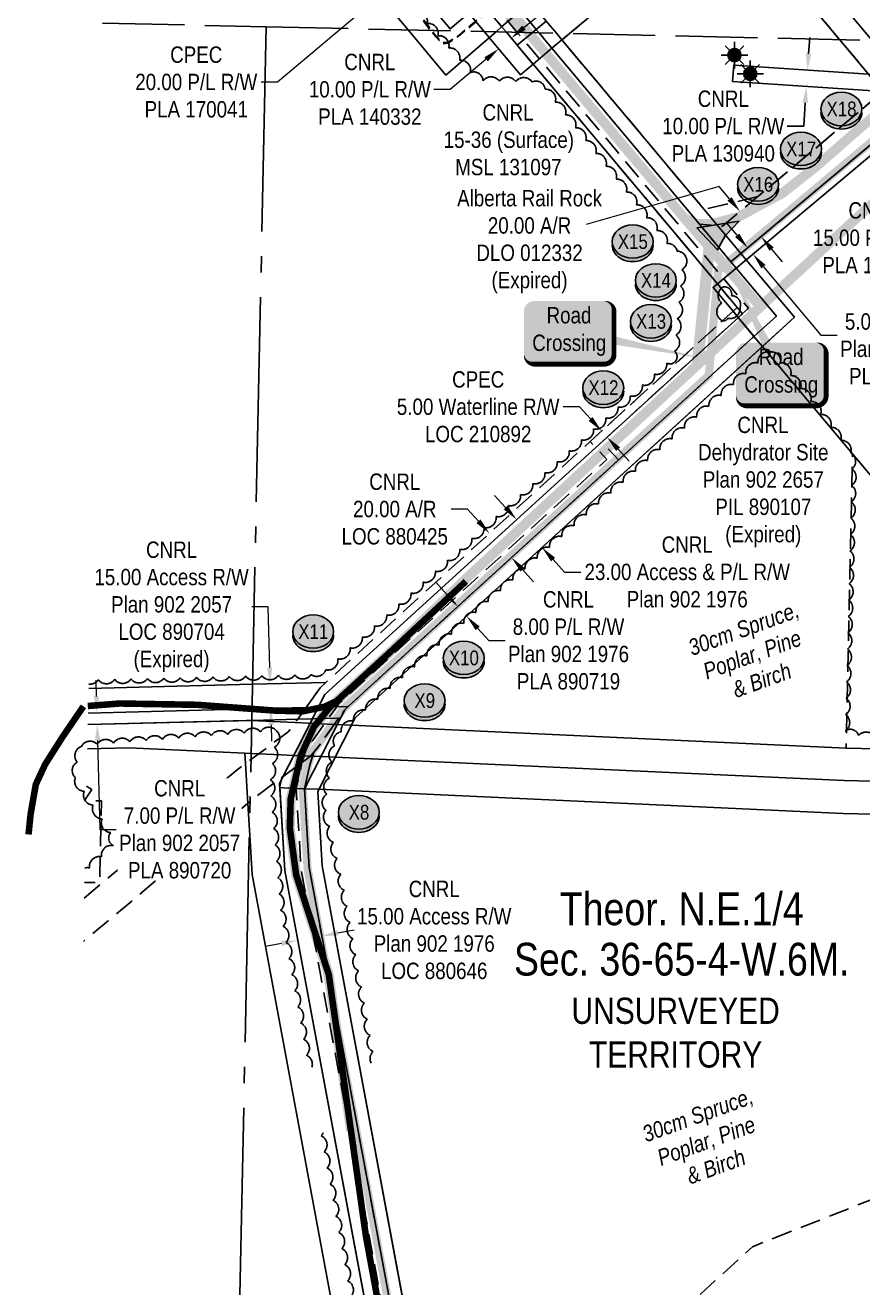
# Model space of a CAD drawing. Extents: x 405326 to 424052, y 6044755 to 6062236.
# Drawn here: x 405326 to 405837, y 6058960 to 6059730 of the extents above; entities that cross this region are included whole.
import ezdxf
from ezdxf.enums import TextEntityAlignment as Align

# ---------------------------------------------------------------- set-up
doc = ezdxf.new("R2010")
doc.units = 0
doc.header["$LTSCALE"] = 5
for name, pattern in [('0', [1, 1, 0]), ('foc-ACCESSROAD', [3.75, 2.5, -1.25]), ('foc-QUARTERLINE', [33, 25, -3, 2, -3]), ('foc-UNSURVEYED', [12.5, 10, -2.5]), ('UG_PIPE', [1.875, 1.25, -0.625])]:
    doc.linetypes.add(name, pattern=pattern)
for name, color, linetype in [('AS-PIPE-UG', 44, 'UG_PIPE'), ('AS-ROADS', 254, 'Continuous'), ('C-RW', 13, 'Continuous'), ('C-SYMBOL', 7, 'Continuous'), ('C-WS', 13, 'foc-ACCESSROAD'), ('CG-NOTES', 7, 'Continuous'), ('F-AR', 190, 'foc-ACCESSROAD'), ('F-RW', 190, 'Continuous'), ('F-WS', 190, 'foc-ACCESSROAD'), ('F-WS-S', 190, 'Continuous'), ('L-SECQ', 8, 'foc-QUARTERLINE'), ('L-UNS-T', 3, 'Continuous'), ('L-USEC', 7, 'foc-UNSURVEYED'), ('P-CROSSINGS', 250, 'Continuous'), ('P-PROPOSED', 10, 'Continuous'), ('T-BUSH', 110, '0'), ('T-BUSH-T', 110, 'Continuous')]:
    doc.layers.add(name, color=color, linetype=linetype)
for name, color, linetype, lineweight in [('C-WS-T', 13, 'Continuous', 9), ('F-AR-T', 190, 'Continuous', 9), ('F-RW-T', 190, 'Continuous', 9), ('F-WS-T', 190, 'Continuous', 9)]:
    doc.layers.add(name, color=color, linetype=linetype, lineweight=lineweight)
doc.styles.add('175L', font='ARIALN.TTF', dxfattribs={"height": 20})
doc.styles.add('80', font='ARIALN.TTF', dxfattribs={"height": 10})
doc.styles.add('80CG', font='ARIALN.TTF', dxfattribs={"height": 10})
doc.styles.add('80L', font='ARIALN.TTF', dxfattribs={"height": 10})
doc.styles.add('80LS', font='ARIALNI.TTF', dxfattribs={"height": 10})
doc.styles.add('Crossing', font='ARIALN.TTF', dxfattribs={"height": 10})
doc.dimstyles.new('Compass 5 000', dxfattribs={"dimscale": 5, "dimtxt": 9, "dimasz": 2, "dimexe": 0.2, "dimexo": 0.0625, "dimgap": 0.5, "dimtad": 0, "dimtih": 1, "dimtoh": 1, "dimzin": 0, "dimdsep": 46, "dimtxsty": '80CG', "dimcen": 0.1, "dimse1": 1, "dimse2": 1, "dimclrd": 256, "dimclrt": 256, "dimaunit": 1, "dimadec": 4, "dimazin": 0, "dimtfac": 0.06, "dimtofl": 0, "dimtmove": 0, "dimatfit": 1, "dimfxl": 0.2, "dimtolj": 1, "dimtzin": 0, "dimlwd": -1, "dimarcsym": 0})

# ---------------------------------------------------------------- blocks, each defined once
blk = doc.blocks.new('*D965')
at = {"layer": 'F-RW-T', "transparency": 16777216}
for p, q in [((405595.72, 6059434.84), (405585.72, 6059434.84)), ((405602.45, 6059427.45), (405595.72, 6059434.84)), ((405629.4, 6059397.89), (405636.14, 6059390.5))]:
    blk.add_line(p, q, dxfattribs=at)
for points in [[(405603.69, 6059428.58), (405601.22, 6059426.33), (405609.19, 6059420.06)], [(405630.63, 6059399.02), (405628.17, 6059396.77), (405622.66, 6059405.28)]]:
    blk.add_solid(points, dxfattribs=at)
at = {"layer": 'F-RW-T', "transparency": 16777216, "insert": (405551.38, 6059434.84), "char_height": 10, "attachment_point": 5, "style": '80CG'}
blk.add_mtext('\\A1;CNRL\\P20.00 A/R\\PLOC 880425', dxfattribs=at)
blk = doc.blocks.new('GAS')
h = blk.add_hatch(color=255)
h.dxf.hatch_style = 1
edge = h.paths.add_edge_path()
edge.add_arc((0, 0), 0.9, 0, 360)
for p, q in [((0, 0.81), (0, 1.62)), ((-0.81, 0), (-1.62, 0)), ((-0.57, 0.57), (-1.14, 1.14)), ((0.57, 0.57), (1.14, 1.14)), ((1.62, 0), (0.81, 0)), ((-0.57, -0.57), (-1.14, -1.14)), ((0, -0.81), (0, -1.62)), ((1.14, -1.14), (0.57, -0.57))]:
    blk.add_line(p, q)
blk.add_circle((0, 0), 0.8)
blk = doc.blocks.new('*D971')
at = {"layer": 'F-WS-S', "transparency": 16777216}
for p, q in [((405804.06, 6059712.81), (405804.73, 6059722.79)), ((405802.04, 6059682.88), (405801.07, 6059668.58)), ((405801.07, 6059668.58), (405791.07, 6059668.58))]:
    blk.add_line(p, q, dxfattribs=at)
for points in [[(405802.4, 6059712.92), (405805.72, 6059712.7), (405803.38, 6059702.83)], [(405800.37, 6059682.99), (405803.7, 6059682.77), (405802.71, 6059692.86)]]:
    blk.add_solid(points, dxfattribs=at)
at = {"layer": 'F-WS-S', "transparency": 16777216, "insert": (405751.98, 6059668.58), "char_height": 10, "attachment_point": 5, "style": '80CG'}
blk.add_mtext('\\A1;CNRL\\P10.00 P/L R/W\\PPLA 130940', dxfattribs=at)
blk = doc.blocks.new('*D972')
at = {"layer": 'F-RW-T', "transparency": 16777216}
for p, q in [((405630.25, 6059728.73), (405637.91, 6059735.15)), ((405607.17, 6059709.38), (405585.25, 6059691.01)), ((405585.25, 6059691.01), (405575.25, 6059691.01))]:
    blk.add_line(p, q, dxfattribs=at)
for points in [[(405629.18, 6059730), (405631.32, 6059727.45), (405622.59, 6059722.3)], [(405606.1, 6059710.65), (405608.24, 6059708.1), (405614.83, 6059715.8)]]:
    blk.add_solid(points, dxfattribs=at)
at = {"layer": 'F-RW-T', "transparency": 16777216, "insert": (405536.16, 6059691.01), "char_height": 10, "attachment_point": 5, "style": '80CG'}
blk.add_mtext('\\A1;CNRL\\P10.00 P/L R/W\\PPLA 140332', dxfattribs=at)
blk = doc.blocks.new('*D973')
at = {"layer": 'F-RW-T', "transparency": 16777216}
for p, q in [((405565.24, 6059767.18), (405572.9, 6059773.6)), ((405534.6, 6059741.49), (405479.72, 6059695.48)), ((405479.72, 6059695.48), (405469.72, 6059695.48))]:
    blk.add_line(p, q, dxfattribs=at)
for points in [[(405564.17, 6059768.45), (405566.31, 6059765.9), (405557.58, 6059760.75)], [(405533.53, 6059742.77), (405535.67, 6059740.21), (405542.26, 6059747.91)]]:
    blk.add_solid(points, dxfattribs=at)
at = {"layer": 'F-RW-T', "transparency": 16777216, "insert": (405430.18, 6059695.48), "char_height": 10, "attachment_point": 5, "style": '80CG'}
blk.add_mtext('\\A1;CPEC\\P20.00 P/L R/W\\PPLA 170041', dxfattribs=at)
blk = doc.blocks.new('*D974')
at = {"layer": 'C-WS-T', "transparency": 16777216}
for p, q in [((405664.2, 6059497.27), (405654.2, 6059497.27)), ((405670.94, 6059489.88), (405664.2, 6059497.27)), ((405687.78, 6059471.41), (405694.51, 6059464.02))]:
    blk.add_line(p, q, dxfattribs=at)
for points in [[(405672.17, 6059491), (405669.7, 6059488.75), (405677.67, 6059482.49)], [(405689.01, 6059472.53), (405686.54, 6059470.28), (405681.04, 6059478.8)]]:
    blk.add_solid(points, dxfattribs=at)
at = {"layer": 'C-WS-T', "transparency": 16777216, "insert": (405602.32, 6059497.27), "char_height": 10, "attachment_point": 5, "style": '80CG'}
blk.add_mtext('\\A1;CPEC\\P5.00 Waterline R/W\\PLOC 210892', dxfattribs=at)
blk = doc.blocks.new('*D975')
at = {"layer": 'F-RW-T', "transparency": 16777216}
for p, q in [((405583.14, 6059382.78), (405576.4, 6059390.17)), ((405602, 6059362.09), (405608.73, 6059354.7)), ((405608.73, 6059354.7), (405618.73, 6059354.7))]:
    blk.add_line(p, q, dxfattribs=at)
for points in [[(405584.37, 6059383.9), (405581.9, 6059381.66), (405589.87, 6059375.39)], [(405603.23, 6059363.21), (405600.77, 6059360.97), (405595.26, 6059369.48)]]:
    blk.add_solid(points, dxfattribs=at)
at = {"layer": 'F-RW-T', "transparency": 16777216, "insert": (405657.47, 6059354.7), "char_height": 10, "attachment_point": 5, "style": '80CG'}
blk.add_mtext('\\A1;CNRL\\P8.00 P/L R/W\\PPlan 902 1976\\PPLA 890719', dxfattribs=at)
blk = doc.blocks.new('*D978')
at = {"layer": 'F-RW-T', "transparency": 16777216}
for p, q in [((405516.7, 6059176.14), (405526.53, 6059177.97)), ((405482.3, 6059169.73), (405472.47, 6059167.9))]:
    blk.add_line(p, q, dxfattribs=at)
for points in [[(405516.4, 6059177.78), (405517.01, 6059174.5), (405506.87, 6059174.31)], [(405481.99, 6059171.37), (405482.6, 6059168.1), (405492.13, 6059171.57)]]:
    blk.add_solid(points, dxfattribs=at)
at = {"layer": 'F-RW-T', "transparency": 16777216, "insert": (405575.48, 6059177.97), "char_height": 10, "attachment_point": 5, "style": '80CG'}
blk.add_mtext('\\A1;CNRL\\P15.00 Access R/W\\PPlan 902 1976\\PLOC 880646', dxfattribs=at)
blk = doc.blocks.new('*D979')
at = {"layer": 'F-RW-T', "transparency": 16777216}
for p, q in [((405474.07, 6059375.21), (405464.07, 6059375.21)), ((405475.01, 6059338.18), (405474.07, 6059375.21)), ((405475.89, 6059303.2), (405476.14, 6059293.2))]:
    blk.add_line(p, q, dxfattribs=at)
for points in [[(405476.67, 6059338.23), (405473.34, 6059338.14), (405475.26, 6059328.19)], [(405477.55, 6059303.24), (405474.22, 6059303.16), (405475.64, 6059313.2)]]:
    blk.add_solid(points, dxfattribs=at)
at = {"layer": 'F-RW-T', "transparency": 16777216, "insert": (405415.12, 6059375.21), "char_height": 10, "attachment_point": 5, "style": '80CG'}
blk.add_mtext('\\A1;CNRL\\P15.00 Access R/W\\PPlan 902 2057\\PLOC 890704\\P(Expired)', dxfattribs=at)
blk = doc.blocks.new('*D980')
at = {"layer": 'F-RW-T', "transparency": 16777216}
for p, q in [((405369.26, 6059320.52), (405369.01, 6059330.52)), ((405369.94, 6059293.53), (405371.31, 6059239.39)), ((405371.31, 6059239.39), (405381.31, 6059239.39))]:
    blk.add_line(p, q, dxfattribs=at)
for points in [[(405370.93, 6059320.56), (405367.59, 6059320.48), (405369.51, 6059310.52)], [(405371.61, 6059293.57), (405368.28, 6059293.49), (405369.69, 6059303.53)]]:
    blk.add_solid(points, dxfattribs=at)
at = {"layer": 'F-RW-T', "transparency": 16777216, "insert": (405420.04, 6059239.39), "char_height": 10, "attachment_point": 5, "style": '80CG', "bg_fill": 3, "box_fill_scale": 1.1, "bg_fill_color": 256, "bg_fill_true_color": 13158600, "bg_fill_transparency": 0}
blk.add_mtext('\\A1;CNRL\\P7.00 P/L R/W\\PPlan 902 2057\\PPLA 890720', dxfattribs=at)
blk = doc.blocks.new('*D994')
at = {"layer": 'F-RW-T', "transparency": 16777216}
for p, q in [((405927.5, 6059629.29), (405935.16, 6059635.72)), ((405893.06, 6059600.41), (405883.06, 6059600.41)), ((405900.72, 6059606.83), (405893.06, 6059600.41))]:
    blk.add_line(p, q, dxfattribs=at)
for points in [[(405926.43, 6059630.57), (405928.57, 6059628.02), (405919.84, 6059622.87)], [(405899.65, 6059608.11), (405901.79, 6059605.56), (405908.39, 6059613.26)]]:
    blk.add_solid(points, dxfattribs=at)
at = {"layer": 'F-RW-T', "transparency": 16777216, "insert": (405843.98, 6059600.41), "char_height": 10, "attachment_point": 5, "style": '80CG'}
blk.add_mtext('\\A1;CNRL\\P15.00 P/L R/W\\PPLA 130327', dxfattribs=at)
blk = doc.blocks.new('*D998')
at = {"layer": 'F-RW-T', "transparency": 16777216}
for p, q in [((405760.43, 6059601.96), (405754.01, 6059609.63)), ((405776.49, 6059582.81), (405811.6, 6059540.94)), ((405811.6, 6059540.94), (405821.6, 6059540.94))]:
    blk.add_line(p, q, dxfattribs=at)
for points in [[(405761.71, 6059603.03), (405759.16, 6059600.89), (405766.86, 6059594.3)], [(405777.77, 6059583.88), (405775.22, 6059581.74), (405770.07, 6059590.47)]]:
    blk.add_solid(points, dxfattribs=at)
at = {"layer": 'F-RW-T', "transparency": 16777216, "insert": (405860.3, 6059540.94), "char_height": 10, "attachment_point": 5, "style": '80CG'}
blk.add_mtext('\\A1;CNRL\\P5.00 P/L R/W\\PPlan 922 0802\\PPLA 900203', dxfattribs=at)
blk = doc.blocks.new('*U1034')
h = blk.add_hatch(color=59)
edge = h.paths.add_edge_path()
edge.add_line((-21.5, -20), (21.5, -20))
edge.add_arc((21.5, -14), 6, 270, 360)
edge.add_line((27.5, -14), (27.5, 12.5))
edge.add_arc((21.5, 12.5), 6, 0, 90)
edge.add_line((21.5, 18.5), (-21.5, 18.5))
edge.add_arc((-21.5, 12.5), 6, 90, 180)
edge.add_line((-27.5, 12.5), (-27.5, -14))
edge.add_arc((-21.5, -14), 6, 180, 270)
at = {"color": 1, "flags": 128}
blk.add_lwpolyline([(-31.5, 63.63, 0, 7.5, 0), (0, 0, 0, 0, 0)], format="xyseb", dxfattribs=at)
blk.add_lwpolyline([(-21.5, -20, 3, 3, 0), (21.5, -20, 3, 3, 0.414214), (27.5, -14, 3, 3, 0), (27.5, 12.5, 3, 0, 0.414214), (21.5, 18.5, 0, 0, 0), (-21.5, 18.5, 0, 0, 0.414214), (-27.5, 12.5, 0, 0, 0), (-27.5, -14, 0, 3, 0.414214)], format="xyseb", close=True, dxfattribs=at)
at = {"color": 1, "style": '80'}
blk.add_attdef('ENTER_TEXT_001', (-35.99, -5), '', height=10, dxfattribs=at)
blk = doc.blocks.new('xing2')
h = blk.add_hatch(color=50)
h.dxf.hatch_style = 1
edge = h.paths.add_edge_path()
edge.add_ellipse((0, 0), major_axis=(-12.5, 0), ratio=0.816297, start_angle=0, end_angle=360)
h = blk.add_hatch(color=250)
h.dxf.hatch_style = 1
edge = h.paths.add_edge_path()
edge.add_ellipse((0, -2.05), major_axis=(-12.5, 0), ratio=0.816297, start_angle=0, end_angle=180)
edge.add_line((12.5, -2.05), (12.5, 0))
edge.add_ellipse((0, 0), major_axis=(-12.5, 0), ratio=0.816297, start_angle=0, end_angle=180, ccw=False)
edge.add_line((-12.5, 0), (-12.5, -2.05))
at = {"color": 250}
blk.add_ellipse((0, 0), major_axis=(-12.5, 0), ratio=0.816297, dxfattribs=at)
blk.add_ellipse((0, -2.05), major_axis=(-12.5, 0), ratio=0.816297, start_param=0, end_param=3.141593, dxfattribs=at)
at = {"color": 250, "style": 'Crossing'}
blk.add_attdef('CROSSING', text='', height=9, dxfattribs=at).set_placement((0.09, 0.02), align=Align.MIDDLE_CENTER)
at = {"color": 250, "style": 'Crossing', "flags": 1}
for tag, p in [('OWNER', (0.09, -12.49)), ('DESCRIPTION', (0.09, -25.77)), ('LOCATION', (0.09, -39.3)), ('DWG_REF', (0.09, -52.84))]:
    blk.add_attdef(tag, text='', height=9, dxfattribs=at).set_placement(p, align=Align.MIDDLE_CENTER)
blk = doc.blocks.new('*D1049')
at = {"layer": 'F-RW-T', "transparency": 16777216}
for p, q in [((405619.07, 6059435.83), (405612.33, 6059443.22)), ((405648.03, 6059404.05), (405654.95, 6059396.46)), ((405654.95, 6059396.46), (405664.95, 6059396.46))]:
    blk.add_line(p, q, dxfattribs=at)
for points in [[(405620.3, 6059436.95), (405617.84, 6059434.7), (405625.8, 6059428.44)], [(405649.26, 6059405.18), (405646.8, 6059402.93), (405641.29, 6059411.44)]]:
    blk.add_solid(points, dxfattribs=at)
at = {"layer": 'F-RW-T', "transparency": 16777216, "insert": (405729.96, 6059396.46), "char_height": 10, "attachment_point": 5, "style": '80CG'}
blk.add_mtext('\\A1;CNRL\\P23.00 Access & P/L R/W\\PPlan 902 1976', dxfattribs=at)
blk = doc.blocks.new('*U1052')
h = blk.add_hatch(color=59)
edge = h.paths.add_edge_path()
edge.add_line((-21.5, -20), (21.5, -20))
edge.add_arc((21.5, -14), 6, 270, 360)
edge.add_line((27.5, -14), (27.5, 12.5))
edge.add_arc((21.5, 12.5), 6, 0, 90)
edge.add_line((21.5, 18.5), (-21.5, 18.5))
edge.add_arc((-21.5, 12.5), 6, 90, 180)
edge.add_line((-27.5, 12.5), (-27.5, -14))
edge.add_arc((-21.5, -14), 6, 180, 270)
at = {"color": 1, "flags": 128}
blk.add_lwpolyline([(-21.5, -20, 3, 3, 0), (21.5, -20, 3, 3, 0.414214), (27.5, -14, 3, 3, 0), (27.5, 12.5, 3, 0, 0.414214), (21.5, 18.5, 0, 0, 0), (-21.5, 18.5, 0, 0, 0.414214), (-27.5, 12.5, 0, 0, 0), (-27.5, -14, 0, 3, 0.414214)], format="xyseb", close=True, dxfattribs=at)
blk.add_lwpolyline([(83.14, -16.7, 0, 7.5, 0), (0, 0, 0, 0, 0)], format="xyseb", dxfattribs=at)
at = {"color": 1, "style": '80'}
blk.add_attdef('ENTER_TEXT_001', (-35.99, -5), '', height=10, dxfattribs=at)

msp = doc.modelspace()

# ---------------------------------------------------------------- hatches: boundary and pattern name
at = {"layer": 'AS-ROADS'}
h = msp.add_hatch(color=256, dxfattribs=at)
h.dxf.hatch_style = 1
h.paths.add_polyline_path([(405735.849, 6059606.51), (405761.596, 6059610.596), (405753.068, 6059601.554), (405748.49, 6059593.018)])

# ---------------------------------------------------------------- linework, layer by layer
at = {"layer": 'AS-PIPE-UG', "flags": 128}
for points in [[(405377.828, 6059963.983), (405407.395, 6059928.157), (405441.557, 6059887.387), (405484.509, 6059836.652), (405523.844, 6059789.351), (405555.175, 6059750.4), (405574.669, 6059725.208), (405580.356, 6059718.757), (405583.965, 6059719.322), (405590.232, 6059723.41), (405604.97, 6059735.518), (405613.808, 6059743.451), (405626.759, 6059754.253), (405679.628, 6059798.018), (405725.48, 6059836.616), (405753.559, 6059858.311), (405759.581, 6059861.253), (405761.594, 6059859.796), (405766.052, 6059855.359), (405794.087, 6059823.142), (405825.435, 6059785.851), (405853.457, 6059751.363), (405880.442, 6059719.426), (405893.282, 6059703.796), (405904.523, 6059691.443), (405919.618, 6059675.462), (405927.823, 6059666.506), (405932.836, 6059660.628), (405936.466, 6059657.196), (405937.775, 6059658.682), (405942.684, 6059661.686), (405948.853, 6059666.77), (405955.2, 6059672.265), (405960.457, 6059676.368), (405963.063, 6059678.133), (405965.515, 6059678.767), (405979.594, 6059672.578), (405994.959, 6059666.111), (406006.101, 6059660.201), (406015.19, 6059656.02), (406014.83, 6059654.907), (406012.534, 6059652.174), (406011.079, 6059650.057), (406008.957, 6059644.301), (406005.849, 6059637.482)], [(405377.845, 6059964.785), (405407.792, 6059928.543), (405441.971, 6059887.822), (405484.965, 6059836.881), (405524.202, 6059789.805), (405555.652, 6059750.742), (405575.261, 6059725.358), (405580.372, 6059719.553), (405583.921, 6059719.935), (405590.026, 6059723.794), (405604.737, 6059735.979), (405613.403, 6059743.961), (405626.332, 6059754.734), (405679.34, 6059798.393), (405725.231, 6059837.049), (405753.265, 6059858.881), (405759.736, 6059861.889), (405761.89, 6059860.146), (405766.452, 6059855.708), (405794.634, 6059823.346), (405825.751, 6059786.171), (405853.878, 6059751.701), (405880.858, 6059719.89), (405893.861, 6059704.097), (405904.927, 6059691.832), (405919.777, 6059675.754), (405928.119, 6059666.848), (405933.086, 6059660.768), (405936.916, 6059657.921), (405937.352, 6059659.203), (405942.332, 6059662.191), (405948.393, 6059667.091), (405954.948, 6059672.621), (405960.14, 6059676.703), (405962.972, 6059678.693), (405965.642, 6059679.196), (405979.879, 6059672.998), (405995.017, 6059666.338), (406006.261, 6059660.592), (406015.356, 6059656.259), (406019.605, 6059654.021), (406026.367, 6059650.676), (406035.32, 6059646.556)]]:
    msp.add_lwpolyline(points, dxfattribs=at)
at = {"layer": 'AS-ROADS', "flags": 128}
for points, const_width in [([(405628.522, 6059727.435), (405594.04, 6059769.248), (405400.377, 6059999.75), (405379.105, 6060025.117)], 5.997), ([(405379.147, 6060027.15), (405448.955, 6059944.324), (405728.255, 6059612.403), (405736.229, 6059608.866), (405744.878, 6059608.866), (405761.362, 6059613.27), (405788.033, 6059627.65), (405808.107, 6059643.473), (405837.973, 6059669.573), (405850.774, 6059680.227), (405864.483, 6059686.426), (405876.56, 6059685.61), (405886.842, 6059683.326), (405896.634, 6059680.39), (405902.183, 6059679.737), (405907.732, 6059679.901)], 5.998), ([(405913.608, 6059686.589), (405593.959, 6059391.497), (405548.34, 6059347.366), (405511.434, 6059313.585), (405502.009, 6059301.925), (405494.061, 6059284.562), (405487.833, 6059257.909), (405487.326, 6059240.214), (405491.217, 6059211.396), (405511.097, 6059150.761), (405524.628, 6059055.496)], 5.998), ([(405728.255, 6059612.403), (405773.567, 6059559.508)], 5.998), ([(405744.878, 6059608.866), (405736.173, 6059522.786)], 7), ([(405594.808, 6059390.748), (405548.34, 6059347.366), (405511.434, 6059313.585), (405502.009, 6059301.925), (405494.061, 6059284.562), (405487.833, 6059257.909), (405487.326, 6059240.214), (405491.217, 6059211.396), (405511.097, 6059150.761), (405533.743, 6058991.316), (405563.989, 6058826.491), (405622.973, 6058511.466), (405638.946, 6058431.345), (405676.384, 6058217.096), (405705.364, 6058061.34), (405713.459, 6058014.877)], 3.998), ([(405327.76, 6059236.282), (405329.031, 6059248.616), (405332.215, 6059266.836), (405337.919, 6059279.056), (405348.517, 6059295.736), (405361.297, 6059314.467)], 4), ([(405363.934, 6059314.675), (405383.341, 6059316.207), (405431.048, 6059315.389), (405478.538, 6059311.843), (405495.183, 6059311.41), (405508.162, 6059314.141), (405516.172, 6059317.708)], 3.998)]:
    msp.add_lwpolyline(points, dxfattribs=dict(at, const_width=const_width))
msp.add_lwpolyline([(405735.849, 6059606.51), (405761.596, 6059610.596), (405753.068, 6059601.554), (405748.49, 6059593.018)], close=True, dxfattribs=at)
at = {"layer": 'C-RW'}
for points in [[(405628.113, 6059739.013), (405616.682, 6059729.343), (405613.208, 6059726.1), (405609.138, 6059722.593), (405582.652, 6059699.742), (405559.535, 6059727.312), (405533.753, 6059758.064)], [(405560.33, 6059757.464), (405585.112, 6059727.904), (405596.603, 6059737.547)], [(405364.037, 6059303.384), (405460.815, 6059305.827), (405461.769, 6059305.851), (405464.062, 6059305.744), (405468.176, 6059305.565), (405490.658, 6059304.507), (405514.394, 6059303.402), (405516.161, 6059303.32), (405524.93, 6059302.912), (405826.906, 6059288.873), (405948.866, 6059286.229)], [(405949.422, 6059266.219), (405825.834, 6059269.147), (405514.991, 6059283.395), (405506.22, 6059283.797), (405501.247, 6059284.025), (405500.024, 6059284.081), (405489.538, 6059284.562), (405482.065, 6059284.905), (405468.37, 6059285.534), (405463.644, 6059285.751), (405459.897, 6059285.922), (405389.032, 6059289.171), (405363.727, 6059288.524)]]:
    msp.add_lwpolyline(points, dxfattribs=at)
at = {"layer": 'C-WS', "flags": 128}
msp.add_lwpolyline([(405379.01, 6060020.573), (405476.556, 6059904.24), (405480.055, 6059900.068), (405598.828, 6059758.418), (405600.382, 6059756.559), (405608.181, 6059747.264), (405620.5, 6059732.572), (405626.167, 6059725.808), (405630.037, 6059721.198), (405639.676, 6059709.7), (405752.207, 6059575.495), (405767.332, 6059557.46), (405761.141, 6059551.809), (405677.819, 6059475.862), (405687.987, 6059464.827), (405522.955, 6059314.393), (405520.799, 6059312.429), (405517.121, 6059307.245), (405514.394, 6059303.402), (405505.379, 6059290.696), (405502.062, 6059286.595), (405501.247, 6059284.025), (405499.581, 6059278.773), (405496.234, 6059264.192), (405499.086, 6059216.105), (405511.202, 6059150.822), (405553.684, 6058922.934), (405571.178, 6058829.004), (405600.112, 6058677.736), (405603.682, 6058659.072), (405611.539, 6058660.575), (405612.478, 6058655.667), (405604.621, 6058654.163), (405609.54, 6058628.446), (405613.11, 6058609.783), (405620.967, 6058611.286), (405621.906, 6058606.377), (405614.049, 6058604.874), (405618.558, 6058581.305), (405641.099, 6058463.454), (405648.956, 6058464.956), (405766.808, 6058487.499), (405944.396, 6058479.571), (405943.471, 6058459.757), (405941.132, 6058409.665), (405936.147, 6058409.898), (405938.48, 6058459.99), (405939.17, 6058474.803), (405767.171, 6058482.48), (405649.895, 6058460.047), (405642.039, 6058458.545), (405637.13, 6058457.606), (405566.268, 6058828.076), (405548.532, 6058923.05), (405506.183, 6059149.85), (405494.115, 6059215.502), (405491.205, 6059264.49), (405494.743, 6059280.14), (405496.078, 6059284.261), (405497.583, 6059289.004), (405501.394, 6059293.717), (405508.462, 6059303.678), (405510.882, 6059307.088), (405515.94, 6059314.216), (405517.035, 6059315.76), (405680.899, 6059465.146), (405670.74, 6059476.167), (405757.924, 6059555.644), (405760.421, 6059557.92), (405748.378, 6059572.284), (405635.845, 6059706.491), (405626.205, 6059717.988), (405619.519, 6059725.958), (405616.624, 6059729.413), (405604.351, 6059744.049), (405594.999, 6059755.202), (405593.734, 6059756.709), (405476.398, 6059896.651), (405476.13, 6059896.969), (405378.851, 6060012.981)], dxfattribs=at)
msp.add_lwpolyline([(405903.298, 6058915.075), (405995.787, 6058633.435), (405947.877, 6058605.058), (406024.332, 6058476.005), (405766.808, 6058487.499), (405758.62, 6058530.303), (405820.847, 6058551.343), (405850.574, 6058575.445), (405850.137, 6058626.2), (405816.443, 6058648.573), (405792.235, 6058657.159), (405767.963, 6058662.783), (405732.836, 6058653.077), (405709.911, 6058636.11), (405687.194, 6058615.692), (405688.111, 6058594.609), (405626.415, 6058582.807), (405621.906, 6058606.377), (405614.049, 6058604.875), (405609.54, 6058628.446), (405617.397, 6058629.95), (405612.478, 6058655.667), (405604.621, 6058654.163), (405600.112, 6058677.736), (405607.969, 6058679.238), (405579.039, 6058830.487), (405561.855, 6058922.751), (405560.611, 6058929.437), (405603.496, 6058921.813), (405623.454, 6058918.272), (405673.649, 6058896.968), (405698.557, 6058919.674), (405769.836, 6058984.679), (405867.732, 6059023.388), (405881.992, 6058979.963), (405903.298, 6058915.075)], close=True, dxfattribs=at)
at = {"layer": 'F-AR', "flags": 128}
msp.add_lwpolyline([(405892.433, 6059673.839), (405889.206, 6059670.893), (405886.529, 6059668.447), (405875.283, 6059658.177), (405872.713, 6059655.829), (405862.522, 6059667.983), (405859.31, 6059671.815), (405762.784, 6059590.885), (405756.654, 6059585.745), (405737.38, 6059608.731), (405748.662, 6059607.727), (405751.451, 6059607.479), (405773.028, 6059625.569), (405849.526, 6059689.702), (405861.869, 6059700.056), (405864.999, 6059696.298), (405881.083, 6059677.017), (405887.985, 6059676.548), (405892.922, 6059676.213), (405894.885, 6059676.08), (405892.433, 6059673.839)], close=True, dxfattribs=at)
msp.add_lwpolyline([(405361.826, 6059197.485), (405454.089, 6059274.968), (405463.565, 6059281.979), (405486.08, 6059298.636), (405489.435, 6059302.783), (405492.155, 6059306.616), (405497.213, 6059313.746), (405505.736, 6059325.757), (405509.344, 6059329.045), (405757.924, 6059555.644), (405761.142, 6059551.806), (405770.74, 6059540.265), (405522.955, 6059314.393), (405520.799, 6059312.429), (405517.121, 6059307.245), (405505.379, 6059290.696), (405502.062, 6059286.595), (405500.024, 6059284.076), (405482.421, 6059271.054), (405466.396, 6059259.197), (405463.031, 6059256.371), (405361.272, 6059170.909)], dxfattribs=at)
at = {"layer": 'F-AR-T'}
for p, q in [((405749.375, 6059631.826), (405668.221, 6059608.552)), ((405755.796, 6059624.166), (405749.375, 6059631.826)), ((405781.487, 6059593.523), (405787.909, 6059585.864))]:
    msp.add_line(p, q, dxfattribs=at)
for points in [[(405757.073, 6059625.236), (405754.52, 6059623.096), (405762.218, 6059616.506)], [(405782.764, 6059594.594), (405780.211, 6059592.453), (405775.066, 6059601.183)]]:
    msp.add_solid(points, dxfattribs=at)
at = {"layer": 'F-RW'}
for points in [[(405379.58, 6060047.897), (405477.127, 6059931.562), (405525.091, 6059874.361), (405537.829, 6059859.169), (405539.245, 6059857.48), (405542.787, 6059853.256), (405624.315, 6059756.02), (405634.186, 6059744.25), (405643.826, 6059732.755), (405650.1, 6059725.269), (405653.473, 6059721.248), (405740.214, 6059617.802), (405748.662, 6059607.727), (405762.784, 6059590.885), (405765.996, 6059587.056), (405795.435, 6059551.946), (405775.927, 6059534.172), (405527.266, 6059307.5), (405504.348, 6059262.492), (405507.042, 6059217.078), (405561.855, 6058922.751)], [(405553.684, 6058922.935), (405499.086, 6059216.105), (405496.234, 6059264.186), (405518.174, 6059307.272), (405518.619, 6059308.146), (405520.799, 6059312.429), (405522.955, 6059314.393), (405770.719, 6059540.245), (405784.373, 6059552.689), (405759.866, 6059581.915), (405756.654, 6059585.745), (405737.38, 6059608.731), (405647.341, 6059716.115), (405643.965, 6059720.142), (405639.46, 6059725.509), (405637.696, 6059727.619), (405628.058, 6059739.114), (405613.681, 6059756.26), (405539.043, 6059845.268), (405535.502, 6059849.492), (405534.086, 6059851.181), (405521.348, 6059866.372), (405476.873, 6059919.417), (405379.327, 6060035.749)], [(405693.111, 6059754.469), (405658.06, 6059725.089), (405653.473, 6059721.249), (405647.341, 6059716.115), (405635.844, 6059706.491), (405628.081, 6059699.992), (405618.447, 6059711.488), (405608.811, 6059722.984), (405606.061, 6059726.262), (405580.289, 6059757.013)], [(405628.057, 6059739.113), (405637.696, 6059727.618), (405639.46, 6059725.509), (405643.965, 6059720.142), (405647.341, 6059716.115), (405737.38, 6059608.731), (405756.654, 6059585.745), (405759.866, 6059581.915), (405748.378, 6059572.284), (405635.845, 6059706.491), (405626.205, 6059717.988), (405619.518, 6059725.958), (405616.565, 6059729.482), (405593.734, 6059756.709)], [(405593.734, 6059756.709), (405616.565, 6059729.482), (405619.519, 6059725.958), (405626.205, 6059717.988), (405635.296, 6059725.603), (405637.696, 6059727.619), (405643.826, 6059732.755)], [(405817.175, 6059751.674), (405842.95, 6059720.923), (405854.569, 6059707.069), (405846.718, 6059699.901), (405840.683, 6059700.31), (405823.019, 6059721.373), (405797.239, 6059752.123)], [(405959.472, 6059735.067), (405941.563, 6059718.705), (405911.278, 6059691.049), (405897.773, 6059678.717), (405894.885, 6059676.079), (405892.433, 6059673.839), (405889.206, 6059670.893), (405885.249, 6059670.461), (405868.525, 6059668.637), (405862.522, 6059667.983), (405765.996, 6059587.056), (405762.784, 6059590.885), (405859.31, 6059671.815), (405860.471, 6059672.788), (405864.684, 6059673.247), (405882.261, 6059675.163), (405887.039, 6059675.684), (405887.985, 6059676.548), (405894.151, 6059682.178), (405895.052, 6059683), (405912.994, 6059699.386), (405934.333, 6059718.867), (405956.102, 6059738.755)], [(405364.497, 6059325.398), (405464.524, 6059327.917), (405509.344, 6059329.046), (405505.736, 6059325.757), (405497.213, 6059313.746), (405464.211, 6059312.913), (405364.183, 6059310.388)], [(405364.183, 6059310.388), (405464.211, 6059312.913), (405497.213, 6059313.746), (405522.955, 6059314.393), (405520.799, 6059312.429), (405518.619, 6059308.146), (405518.174, 6059307.272), (405517.121, 6059307.245), (405492.155, 6059306.616), (405464.065, 6059305.909), (405364.037, 6059303.385)], [(405517.94, 6058923.74), (405464.284, 6059211.855), (405462.67, 6059239.101), (405461.713, 6059255.264), (405460.275, 6059279.545), (405459.897, 6059285.923), (405463.644, 6059285.751), (405468.37, 6059285.534), (405482.065, 6059284.905), (405489.538, 6059284.562), (405500.024, 6059284.079), (405501.247, 6059284.025), (405506.22, 6059283.797), (405514.991, 6059283.395), (405825.834, 6059269.147), (405949.422, 6059266.219)], [(405949.978, 6059246.203), (405825.139, 6059249.16), (405505.031, 6059263.834), (405496.234, 6059264.212), (405483.499, 6059264.82), (405481.173, 6059264.928), (405484.173, 6059214.286), (405536.765, 6058931.886)]]:
    msp.add_lwpolyline(points, dxfattribs=at)
msp.add_lwpolyline([(405875.576, 6059705.937), (405865, 6059696.291), (405881.083, 6059677.017), (405882.261, 6059675.163), (405885.249, 6059670.461), (405886.528, 6059668.447), (405890.149, 6059662.749), (405885.805, 6059641.654), (405875.283, 6059658.177), (405868.936, 6059668.144), (405868.525, 6059668.637), (405864.684, 6059673.247), (405851.07, 6059689.584), (405849.521, 6059689.694), (405757.67, 6059695.903), (405758.345, 6059705.881), (405840.683, 6059700.31), (405846.718, 6059699.901), (405854.569, 6059707.069), (405865.966, 6059717.475), (405875.576, 6059705.937)], close=True, dxfattribs=at)
at = {"layer": 'F-RW', "flags": 128}
for points in [[(405843.673, 6059453.378), (405830.847, 6059468.672), (405775.927, 6059534.172), (405770.719, 6059540.245), (405761.142, 6059551.806), (405757.924, 6059555.644), (405745.79, 6059570.114), (405748.378, 6059572.284), (405759.866, 6059581.915), (405765.996, 6059587.056), (405862.522, 6059667.983)], [(405730.342, 6058014.498), (405720.938, 6058062.637), (405662.465, 6058394.335), (405579.038, 6058830.487), (405507.042, 6059217.078), (405504.348, 6059262.492), (405527.266, 6059307.5), (405795.434, 6059551.947), (405765.996, 6059587.055), (405748.378, 6059572.284), (405763.64, 6059554.082), (405508.676, 6059321.667), (405481.025, 6059267.362), (405484.173, 6059214.286), (405556.447, 6058826.207), (405639.85, 6058390.177), (405698.351, 6058058.449), (405706.826, 6058015.025)], [(405706.933, 6058015.023), (405698.494, 6058058.462), (405688.426, 6058115.402), (405639.85, 6058390.177), (405556.446, 6058826.207), (405538.368, 6058923.28), (405484.173, 6059214.286), (405481.138, 6059265.522), (405482.421, 6059271.054), (405500.024, 6059284.076), (405502.062, 6059286.595), (405499.581, 6059278.773), (405496.234, 6059264.186), (405499.086, 6059216.105), (405553.684, 6058922.935), (405571.178, 6058829.004), (405618.558, 6058581.305), (405641.099, 6058463.454), (405645.7, 6058439.403), (405654.598, 6058392.887), (405703.713, 6058115.059), (405713.238, 6058061.193), (405722.275, 6058014.679)]]:
    msp.add_lwpolyline(points, dxfattribs=at)
at = {"layer": 'F-WS', "flags": 128}
for points in [[(405773.028, 6059625.569), (405740.214, 6059617.802), (405653.473, 6059721.248), (405658.06, 6059725.089), (405693.111, 6059754.469), (405753.109, 6059804.767), (405797.239, 6059752.123), (405823.021, 6059721.373), (405840.683, 6059700.31), (405849.529, 6059689.703), (405773.028, 6059625.569)], [(405948.866, 6059286.229), (405826.906, 6059288.873), (405830.198, 6059438.685), (405830.847, 6059468.672), (405843.673, 6059453.378), (405845.778, 6059455.143), (405858.444, 6059465.76), (405861.105, 6059467.99), (405873.771, 6059478.607), (405954.582, 6059546.348), (405952.155, 6059436.067), (405948.866, 6059286.229)]]:
    msp.add_lwpolyline(points, close=True, dxfattribs=at)
msp.add_lwpolyline([(405363.253, 6059265.8), (405366.42, 6059263.666), (405361.909, 6059256.97), (405372.379, 6059256.802), (405371.152, 6059206.823), (405362.026, 6059207.047)], dxfattribs=at)
at = {"layer": 'L-SECQ'}
msp.add_line((405472.903, 6059729.267), (405456.742, 6058955.116), dxfattribs=at)
at = {"layer": 'L-USEC'}
for p, q in [((405372.975, 6059731.516), (405472.903, 6059729.267)), ((405472.903, 6059729.267), (405873.6, 6059720.251))]:
    msp.add_line(p, q, dxfattribs=at)
at = {"layer": 'P-PROPOSED', "const_width": 4.998, "flags": 128}
msp.add_lwpolyline([(406002.069, 6059748.239), (405969.829, 6059718.792), (405954.386, 6059704.695), (405903.732, 6059658.431), (405885.664, 6059641.92), (405859.434, 6059673.223), (405748.793, 6059580.458), (405743.142, 6059516.456), (405522.281, 6059315.132), (405520.046, 6059313.095), (405516.306, 6059307.823), (405513.579, 6059303.981), (405504.582, 6059291.3), (405501.166, 6059287.077), (405500.294, 6059284.327), (405498.616, 6059279.036), (405495.228, 6059264.276), (405498.092, 6059215.983), (405510.219, 6059150.64), (405552.702, 6058922.751)], dxfattribs=at)
at = {"layer": 'T-BUSH', "flags": 128}
for points in [[(405723.856, 6059592.356, 0.3631374), (405717.57, 6059597.024, 0.5205671), (405711.372, 6059604.866, 0.5205671), (405705.174, 6059612.708, 0.5205671), (405698.976, 6059620.55, 0.5205671), (405692.778, 6059628.392, 0.5205671), (405686.58, 6059636.234, 0.5205671), (405680.382, 6059644.076, 0.5205671), (405674.184, 6059651.919, 0.5205671), (405667.986, 6059659.761, 0.5205671), (405661.788, 6059667.603, 0.5205671), (405655.59, 6059675.445, 0.5205671), (405649.392, 6059683.287, 0.5205671), (405643.194, 6059691.129, 0.5205671), (405635.27, 6059695.508, 0.5205671), (405625.277, 6059695.735, 0.5205671), (405615.284, 6059695.962, 0.5205671), (405605.291, 6059696.189, 0.5205671), (405597.556, 6059701.266, 0.5205671), (405590.95, 6059708.767, 0.5205671), (405584.344, 6059716.269, 0.5205671), (405577.738, 6059723.771, 0.5205671), (405571.132, 6059731.272, 0.5205671), (405564.526, 6059738.774, 0.5205671), (405557.92, 6059746.276, 0.5205671), (405551.314, 6059753.777, 0.5205671), (405544.707, 6059761.279, 0.5205671), (405538.101, 6059768.78, 0.5205671), (405531.495, 6059776.282, 0.5205671), (405524.889, 6059783.784, 0.5205671), (405518.283, 6059791.285, 0.5205671), (405511.677, 6059798.787, 0.5205671), (405505.071, 6059806.288, 0.5205671), (405498.465, 6059813.79, 0.5205671), (405491.859, 6059821.292, 0.5205671), (405487.238, 6059826.539)], [(405723.856, 6059592.356, -0.751904), (405726.651, 6059580.971, -0.5205671), (405725.765, 6059571.015, -0.5205671), (405724.879, 6059561.059, -0.5205671), (405723.993, 6059551.103, -0.5205671), (405723.107, 6059541.147, -0.5205671), (405722.221, 6059531.191, -0.8955139), (405717.389, 6059523.967, -0.5205671)], [(405943.78, 6059284.14, 0.520567), (405933.85, 6059285.285, 0.5205671), (405923.92, 6059286.43, 0.5205671), (405913.99, 6059287.575, 0.5205671), (405904.06, 6059288.72, 0.5205671), (405894.13, 6059289.865, 0.5205671), (405884.2, 6059291.01, 0.5205671), (405874.27, 6059292.155, 0.5205671), (405864.34, 6059293.3, 0.5205671), (405854.41, 6059294.445, 0.5205671), (405844.48, 6059295.59, 0.5205671), (405834.551, 6059296.735, 0.5205671), (405826.418, 6059299.44, 0.5205671), (405826.679, 6059309.432, 0.5205671), (405826.941, 6059319.424, 0.5205671), (405827.203, 6059329.416, 0.5205671), (405827.465, 6059339.409, 0.5205671), (405827.726, 6059349.401, 0.5205671), (405827.988, 6059359.393, 0.5205671), (405828.25, 6059369.386, 0.5205671), (405828.512, 6059379.378, 0.5205671), (405828.773, 6059389.37, 0.5205671), (405829.035, 6059399.362, 0.5205671), (405829.297, 6059409.355, 0.5205671), (405829.559, 6059419.347, 0.5205671), (405829.821, 6059429.339, 0.5205671), (405830.082, 6059439.331, 0.5205671), (405830.344, 6059449.324, 0.5205671), (405830.606, 6059459.316, 0.5205671), (405829.855, 6059468.976, 0.5205671), (405823.722, 6059476.869, 0.5205671), (405817.59, 6059484.763, 0.5205671), (405811.458, 6059492.657, 0.5205671), (405805.326, 6059500.55, 0.5205671), (405799.193, 6059508.444, 0.5205671), (405793.061, 6059516.338, 0.5205671), (405786.929, 6059524.231, 0.5205671), (405780.664, 6059530.704, 0.5205671), (405773.177, 6059524.081, 0.5205671), (405765.691, 6059517.459, 0.5205671), (405758.204, 6059510.836, 0.5205671), (405750.717, 6059504.213, 0.5205671), (405743.231, 6059497.59, 0.5205671), (405735.744, 6059490.967, 0.5205671), (405728.257, 6059484.344, 0.5205671), (405720.77, 6059477.721, 0.5205671), (405713.284, 6059471.098, 0.5205671), (405705.797, 6059464.475, 0.5205671), (405698.31, 6059457.852, 0.5205671), (405690.824, 6059451.229, 0.5205671), (405683.337, 6059444.606, 0.5205671), (405675.85, 6059437.983, 0.5205671), (405668.363, 6059431.36, 0.5205671), (405660.877, 6059424.738, 0.5205671), (405653.39, 6059418.115, 0.5205671), (405645.903, 6059411.492, 0.5205671), (405638.417, 6059404.869, 0.5205671), (405630.93, 6059398.246, 0.5205671), (405623.443, 6059391.623, 0.5205671), (405615.956, 6059385, 0.5205671), (405608.47, 6059378.377, 0.5205671), (405600.983, 6059371.754, 0.5205671), (405593.496, 6059365.131, 0.5205671), (405586.01, 6059358.508, 0.5205671), (405578.523, 6059351.885, 0.5205671), (405571.036, 6059345.262, 0.5205671), (405563.549, 6059338.639, 0.5205671), (405556.063, 6059332.017, 0.5205671), (405548.576, 6059325.394, 0.5205671), (405541.089, 6059318.771, 0.5205671), (405533.603, 6059312.148, 0.5205671), (405526.116, 6059305.525, 0.5205671), (405518.629, 6059298.902, 0.5205671), (405514.607, 6059290.375, 0.5205671), (405513.026, 6059280.505, 0.5205671), (405511.446, 6059270.635, 0.5205671), (405509.866, 6059260.765, 0.5205671), (405509.388, 6059250.933, 0.5205671), (405511.65, 6059241.197, 0.5205671), (405513.911, 6059231.46, 0.5205671), (405516.173, 6059221.724, 0.5205671), (405518.435, 6059211.987, 0.5205671), (405520.56, 6059202.223, 0.5205671), (405522.311, 6059192.382, 0.5205671), (405524.061, 6059182.54, 0.5205671), (405525.812, 6059172.699, 0.5205671), (405527.562, 6059162.858, 0.5205671), (405529.313, 6059153.017, 0.5205671), (405531.063, 6059143.175, 0.5205671), (405532.814, 6059133.334, 0.5205671), (405534.565, 6059123.493, 0.5205671), (405536.315, 6059113.652, 0.5205671), (405538.066, 6059103.811, 0.3225265), (405536.93, 6059096.772, 0.3225265)], [(405364.552, 6059328.039, 0.28487), (405370.398, 6059330.717, 0.5205671), (405380.391, 6059330.962, 0.5205671), (405390.384, 6059331.208, 0.5205671), (405400.376, 6059331.453, 0.5205671), (405410.369, 6059331.699, 0.5205671), (405420.362, 6059331.945, 0.5205671), (405430.355, 6059332.19, 0.5205671), (405440.347, 6059332.436, 0.5205671), (405450.34, 6059332.681, 0.5205671), (405460.333, 6059332.927, 0.5205671), (405470.325, 6059333.172, 0.5205671), (405480.318, 6059333.418, 0.5205671), (405490.311, 6059333.663, 0.5205671), (405500.303, 6059333.909, 0.5205671), (405509.247, 6059336.795, 0.5205671), (405516.681, 6059343.477, 0.5205671), (405524.115, 6059350.159, 0.5205671), (405531.549, 6059356.841, 0.5205671), (405538.983, 6059363.523, 0.5205671), (405546.417, 6059370.205, 0.5205671), (405553.851, 6059376.887, 0.5205671), (405561.285, 6059383.569, 0.5205671), (405568.719, 6059390.251, 0.5205671), (405576.153, 6059396.933, 0.5205671), (405583.587, 6059403.615, 0.5205671), (405591.021, 6059410.297, 0.5205671), (405598.455, 6059416.979, 0.5205671), (405605.889, 6059423.661, 0.5205671), (405613.323, 6059430.343, 0.5205671), (405620.757, 6059437.025, 0.5205671), (405628.191, 6059443.707, 0.5205671), (405635.625, 6059450.389, 0.5205671), (405643.059, 6059457.071, 0.5205671), (405650.493, 6059463.753, 0.5205671), (405657.927, 6059470.435, 0.5205671), (405665.361, 6059477.117, 0.5205671), (405672.795, 6059483.799, 0.5205671), (405680.229, 6059490.481, 0.5205671), (405687.663, 6059497.163, 0.5205671), (405695.097, 6059503.845, 0.5205671), (405702.531, 6059510.527, 0.5205671), (405709.965, 6059517.209, 0.5245334), (405717.389, 6059523.967)], [(405362.209, 6059215.827, -0.1152709), (405364.985, 6059215.88, -0.5205671), (405372.303, 6059222.689, -0.5205671), (405379.622, 6059229.497, -0.5205671), (405378.071, 6059237.412, -0.5205671), (405372.65, 6059245.81, -0.5205671), (405367.228, 6059254.207, -0.5205671), (405361.807, 6059262.605, -0.5205671), (405356.385, 6059271.003, -0.5205671), (405357.493, 6059280.41, -0.5205671), (405360.125, 6059290.053, -0.5205671), (405369.698, 6059291.288, -0.5205671), (405379.665, 6059292.046, -0.5205671), (405389.632, 6059292.804, -0.5205671), (405399.599, 6059293.562, -0.5205671), (405409.566, 6059294.32, -0.5205671), (405419.533, 6059295.077, -0.5205671), (405429.5, 6059295.835, -0.5205671), (405439.467, 6059296.593, -0.5205671), (405449.433, 6059297.351, -0.5205671), (405459.4, 6059298.109, -0.5205671), (405469.367, 6059298.867, -0.5205671), (405479.175, 6059299.473, -0.5205671), (405477.91, 6059289.558, -0.5205671), (405476.645, 6059279.643, -0.5205671), (405475.38, 6059269.727, -0.5205671), (405475.758, 6059259.777, -0.5205671), (405476.595, 6059249.816, -0.5205671), (405477.432, 6059239.856, -0.5205671), (405478.269, 6059229.895, -0.5205671), (405479.106, 6059219.934, -0.5205671), (405479.943, 6059209.974, -0.5205671), (405480.78, 6059200.013, -0.5205671), (405481.617, 6059190.053, -0.5205671), (405483.168, 6059180.187, -0.5205671), (405484.96, 6059170.353, -0.5205671), (405486.753, 6059160.519, -0.5205671), (405488.545, 6059150.686, -0.5205671), (405490.337, 6059140.852, -0.5205671), (405492.13, 6059131.018, -0.5205671), (405493.922, 6059121.185, -0.5205671), (405495.714, 6059111.351, -0.5205671), (405497.506, 6059101.517, -0.3724343), (405500.813, 6059094.252)], [(405507.723, 6059054.203, -0.0925477), (405506.468, 6059052.349, -0.5205671), (405508.26, 6059042.515, -0.5205671), (405510.052, 6059032.681, -0.5205671), (405511.844, 6059022.847, -0.5205671), (405513.637, 6059013.014, -0.5205671), (405515.429, 6059003.18, -0.5205671), (405517.221, 6058993.346, -0.5205671), (405519.013, 6058983.513, -0.5205671), (405520.806, 6058973.679, -0.5205671), (405522.598, 6058963.845, -0.5205671), (405524.39, 6058954.012, -0.5205671), (405526.182, 6058944.178, -0.5205671), (405527.975, 6058934.344, -0.5205671), (405529.767, 6058924.51, -0.5205671), (405531.559, 6058914.677, -0.5205671), (405533.352, 6058904.843, -0.4555268), (405535.943, 6058896.008, -0.4555268)]]:
    msp.add_lwpolyline(points, format="xyb", dxfattribs=at)
msp.add_lwpolyline([(405751.928, 6059570.511, 0.5205671), (405751.049, 6059560.554, 0.5205671), (405750.17, 6059550.597, 0.5205671), (405754.703, 6059551.303, 0.5205671), (405762.221, 6059557.89, 0.5205671), (405757.041, 6059565.085, 0.5205671)], format="xyb", close=True, dxfattribs=at)

# ---------------------------------------------------------------- block references
at = {"layer": 'CG-NOTES'}
ref = msp.add_blockref('*U1034', (405787.277, 6059517.886), dxfattribs=dict(at, xscale=0.9990282348270094, yscale=0.9990282348270094, zscale=0.9990282348270094))
ref.add_attrib('ENTER_TEXT_001', 'Road', (405773.58, 6059522.773), dxfattribs={"layer": '0', "color": 1, "height": 9.9903, "style": '80'})
ref.add_attrib('ENTER_TEXT_002', 'Crossing', (405764.823, 6059505.945), dxfattribs={"layer": '0', "color": 1, "height": 9.9903, "style": '80'})
ref = msp.add_blockref('*U1052', (405657.793, 6059543.31), dxfattribs=dict(at, xscale=0.9990282348270094, yscale=0.9990282348270094, zscale=0.9990282348270094))
ref.add_attrib('ENTER_TEXT_001', 'Road', (405644.096, 6059548.197), dxfattribs={"layer": '0', "color": 1, "height": 9.9903, "style": '80'})
ref.add_attrib('ENTER_TEXT_002', 'Crossing', (405635.339, 6059531.369), dxfattribs={"layer": '0', "color": 1, "height": 9.9903, "style": '80'})
at = {"layer": 'F-WS-S', "xscale": 4.997755000000074, "yscale": 4.997755000000074, "zscale": 4.997755000000074}
for p in [(405758.77, 6059711.941), (405768.466, 6059700.497)]:
    msp.add_blockref('GAS', p, dxfattribs=at)
at = {"layer": 'P-CROSSINGS', "color": 5, "xscale": 0.999551, "yscale": 0.999551, "zscale": 0.999551}
for p, values in [((405824.085, 6059679.053), {'CROSSING': 'X18'}), ((405799.401, 6059654.689), {'CROSSING': 'X17'}), ((405773.204, 6059633.082), {'CROSSING': 'X16'}), ((405696.657, 6059598.124), {'CROSSING': 'X15'}), ((405710.777, 6059574.417), {'CROSSING': 'X14'}), ((405707.796, 6059549.435), {'CROSSING': 'X13'}), ((405678.701, 6059508.958), {'CROSSING': 'X12'}), ((405501.551, 6059360.089), {'CROSSING': 'X11'}), ((405593.491, 6059344.024), {'CROSSING': 'X10'}), ((405569.601, 6059317.979), {'CROSSING': 'X9'}), ((405529.444, 6059249.799), {'CROSSING': 'X8'})]:
    msp.add_blockref('xing2', p, dxfattribs=at).add_auto_attribs(values)

# ---------------------------------------------------------------- texts
at = {"layer": 'C-SYMBOL', "color": 3, "style": '175L'}
for s, p in [('Theor. N.E.1/4', (405726.591, 6059174.902)), ('Sec. 36-65-4-W.6M.', (405726.591, 6059144.154))]:
    msp.add_text(s, height=19.99102, dxfattribs=at).set_placement(p, align=Align.BOTTOM_CENTER)
at = {"layer": 'F-AR-T', "insert": (405633.68, 6059598.131), "char_height": 9.99551, "width": 91.99529, "attachment_point": 5, "style": '80CG'}
msp.add_mtext('\\A1;Alberta Rail Rock\\P20.00 A/R\\PDLO 012332\\P(Expired)', dxfattribs=at)
at = {"layer": 'F-WS-T', "char_height": 10, "attachment_point": 1, "style": '80L'}
for s, insert in [('\\pi26.30374;CNRL\\P\\pi2.56909;15-36 (Surface)\\P\\pi9.61889;MSL 131097', (405578.673, 6059681.968)), ('\\pi26.30374;CNRL\\P\\pi2.28601;Dehydrator Site\\P\\pi5.168;Plan 902 2657\\P\\pi12.81125;PIL 890107\\P\\pi18.86173;(Expired)', (405734.311, 6059491.266))]:
    msp.add_mtext_dynamic_manual_height_columns(s, width=82.80531, gutter_width=49.978, heights=[0], dxfattribs=dict(at, insert=insert))
at = {"layer": 'L-UNS-T', "color": 3, "insert": (405722.862, 6059115.229), "char_height": 15.99282, "attachment_point": 5, "style": '80L'}
msp.add_mtext_dynamic_manual_height_columns('UNSURVEYED TERRITORY', width=126.35699, gutter_width=47.479, heights=[0], dxfattribs=at)
at = {"layer": 'T-BUSH-T', "char_height": 10, "width": 73.57729, "attachment_point": 1, "rotation": 20, "style": '80LS'}
for insert in [(405727.264, 6059353.744), (405699.211, 6059056.855)]:
    msp.add_mtext('\\pi2.34117;30cm Spruce, \\P\\pi6.0042;Poplar, Pine\\P\\pi18.92029;& Birch', dxfattribs=dict(at, insert=insert))

# ---------------------------------------------------------------- dimensions: what is measured, and where the dimension line sits
at = {"layer": 'C-WS-T'}
dim = msp.add_linear_dim(base=(405677.673, 6059482.488), p1=(405683.753, 6059481.271), p2=(405680.388, 6059484.962), angle=132.352176, text='CPEC\\P5.00 Waterline R/W\\PLOC 210892', dimstyle='Compass 5 000', dxfattribs=at)
dim.commit()
dim.dimension.update_dxf_attribs({"geometry": '*D974', "text_midpoint": (405602.32, 6059497.268), "dimtype": 161})
at = {"layer": 'F-RW-T'}
for base, p1, p2, angle, text, picture, middle in [((405542.263, 6059747.914), (405536.275, 6059786.161), (405520.961, 6059773.322), 219.975569, 'CPEC\\P20.00 P/L R/W\\PPLA 170041', '*D973', (405430.182, 6059695.481)), ((405614.831, 6059715.801), (405622.977, 6059721.836), (405615.222, 6059715.335), 219.968656, 'CNRL\\P10.00 P/L R/W\\PPLA 140332', '*D972', (405536.165, 6059691.008)), ((405595.26, 6059369.481), (405718.271, 6059492.436), (405723.659, 6059486.526), 312.351359, 'CNRL\\P8.00 P/L R/W\\PPlan 902 1976\\PPLA 890719', '*D975', (405657.469, 6059354.701)), ((405641.293, 6059411.443), (405643.831, 6059444.868), (405659.32, 6059427.876), 312.351359, 'CNRL\\P23.00 Access & P/L R/W\\PPlan 902 1976', '*D1049', (405729.962, 6059396.459)), ((405475.258, 6059328.187), (405401.205, 6059311.323), (405400.828, 6059326.313), 91.442786, 'CNRL\\P15.00 Access R/W\\PPlan 902 2057\\PLOC 890704\\P(Expired)', '*D979', (405415.12, 6059375.212))]:
    dim = msp.add_linear_dim(base=base, p1=p1, p2=p2, angle=angle, text=text, dimstyle='Compass 5 000', dxfattribs=at)
    dim.commit()
    dim.dimension.update_dxf_attribs({"geometry": picture, "text_midpoint": middle, "dimtype": 161})
at = {"layer": 'F-RW-T', "color": 2}
for base, p1, p2, angle, text, picture, middle in [((405908.386, 6059613.259), (405924.101, 6059617.787), (405912.646, 6059608.179), 219.987329, 'CNRL\\P15.00 P/L R/W\\PPLA 130327', '*D994', (405843.976, 6059600.407)), ((405770.069, 6059590.47), (405767.551, 6059594.882), (405770.763, 6059591.051), 309.977027, 'CNRL\\P5.00 P/L R/W\\PPlan 922 0802\\PPLA 900203', '*D998', (405860.304, 6059540.935))]:
    dim = msp.add_linear_dim(base=base, p1=p1, p2=p2, angle=angle, text=text, dimstyle='Compass 5 000', dxfattribs=at)
    dim.commit()
    dim.dimension.update_dxf_attribs({"geometry": picture, "text_midpoint": middle, "dimtype": 161})
at = {"layer": 'F-RW-T'}
for p1, p2, distance, text, picture, middle in [((405624.613, 6059407.061), (405611.141, 6059421.841), 2.639, 'CNRL\\P20.00 A/R\\PLOC 880425', '*D965', (405551.382, 6059434.843)), ((405491.69, 6059173.92), (405506.431, 6059176.666), -2.396, 'CNRL\\P15.00 Access R/W\\PPlan 902 1976\\PLOC 880646', '*D978', (405575.484, 6059177.972))]:
    dim = msp.add_aligned_dim(p1=p1, p2=p2, distance=distance, text=text, dimstyle='Compass 5 000', dxfattribs=at)
    dim.commit()
    dim.dimension.update_dxf_attribs({"geometry": picture, "text_midpoint": middle})
at = {"layer": 'F-WS-S'}
dim = msp.add_linear_dim(base=(405802.711, 6059692.859), p1=(405795.97, 6059703.335), p2=(405795.296, 6059693.36), angle=266.1327, text='CNRL\\P10.00 P/L R/W\\PPLA 130940', dimstyle='Compass 5 000', dxfattribs=at)
dim.commit()
dim.dimension.update_dxf_attribs({"geometry": '*D971', "text_midpoint": (405751.983, 6059668.579), "dimtype": 161})

# ---------------------------------------------------------------- next in the draw order: dimensions: what is measured, and where the dimension line sits
at = {"layer": 'F-RW-T'}
dim = msp.add_linear_dim(base=(405369.689, 6059303.527), p1=(405382.203, 6059310.843), p2=(405382.379, 6059303.847), angle=271.445689, text='CNRL\\P7.00 P/L R/W\\PPlan 902 2057\\PPLA 890720', dimstyle='Compass 5 000', override={"dimtfill": 1}, dxfattribs=at)
dim.commit()
dim.dimension.update_dxf_attribs({"geometry": '*D980', "text_midpoint": (405420.043, 6059239.394), "dimtype": 161})

doc.saveas('drawing.dxf')
